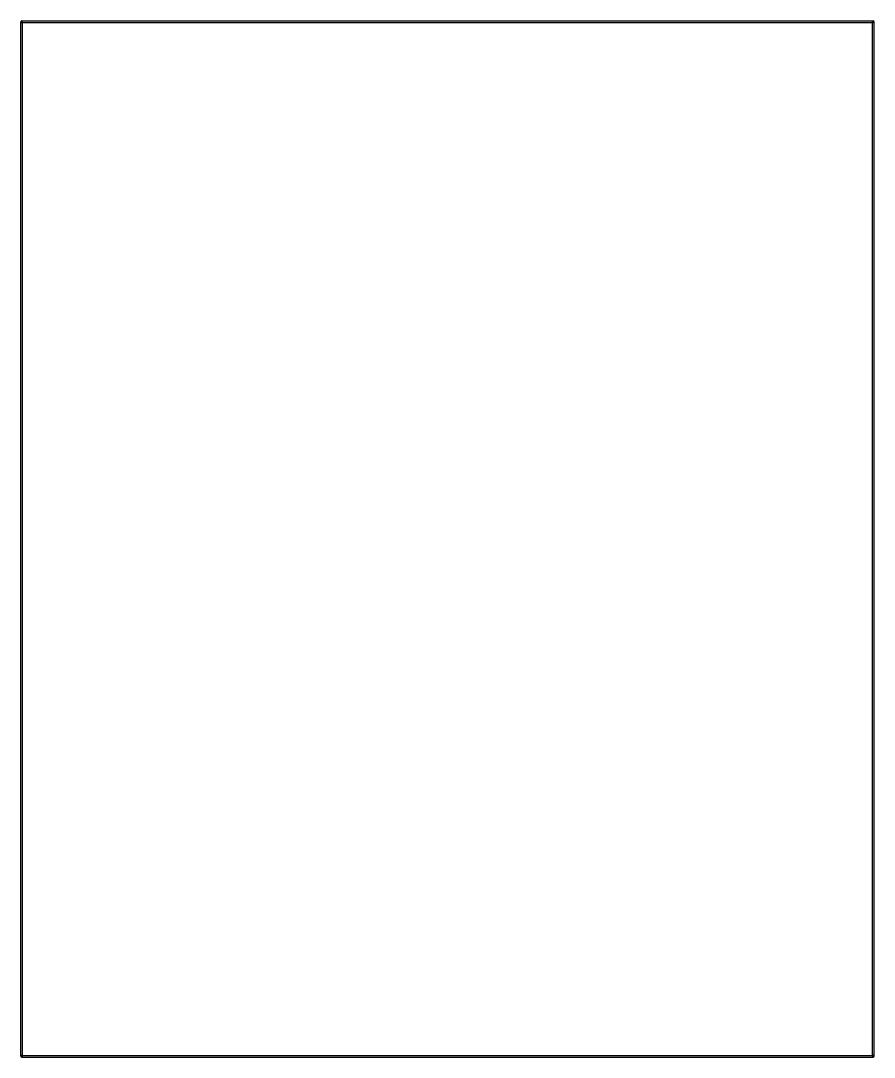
# Model space of a CAD drawing. Extents: x 50.1 to 94.7, y -225.5 to -171.4.
import ezdxf

# ---------------------------------------------------------------- set-up
doc = ezdxf.new("R2010")
doc.units = 0
doc.header["$MEASUREMENT"] = 0
doc.layers.add('BLACK', color=250, linetype='CONTINUOUS')

msp = doc.modelspace()

# ---------------------------------------------------------------- linework, layer by layer
at = {"layer": 'BLACK'}
for p, q in [((50.165, -171.4), (94.615, -171.4)), ((50.115, -225.425), (50.115, -171.45)), ((50.165, -171.5), (94.615, -171.5)), ((50.215, -225.425), (50.215, -171.45)), ((94.565, -225.425), (94.565, -171.45)), ((94.665, -225.425), (94.665, -171.45)), ((50.165, -225.375), (94.615, -225.375)), ((50.165, -225.475), (94.615, -225.475))]:
    msp.add_line(p, q, dxfattribs=at)
for centre, start, end in [((50.165, -171.45), 90, 270), ((50.165, -171.45), 360, 540), ((94.615, -171.45), 360, 540), ((94.615, -171.45), 270, 450), ((50.165, -225.425), 90, 270), ((50.165, -225.425), 180, 360), ((94.615, -225.425), 180, 360), ((94.615, -225.425), 270, 450)]:
    msp.add_arc(centre, 0.05, start, end, dxfattribs=at)

doc.saveas('drawing.dxf')
